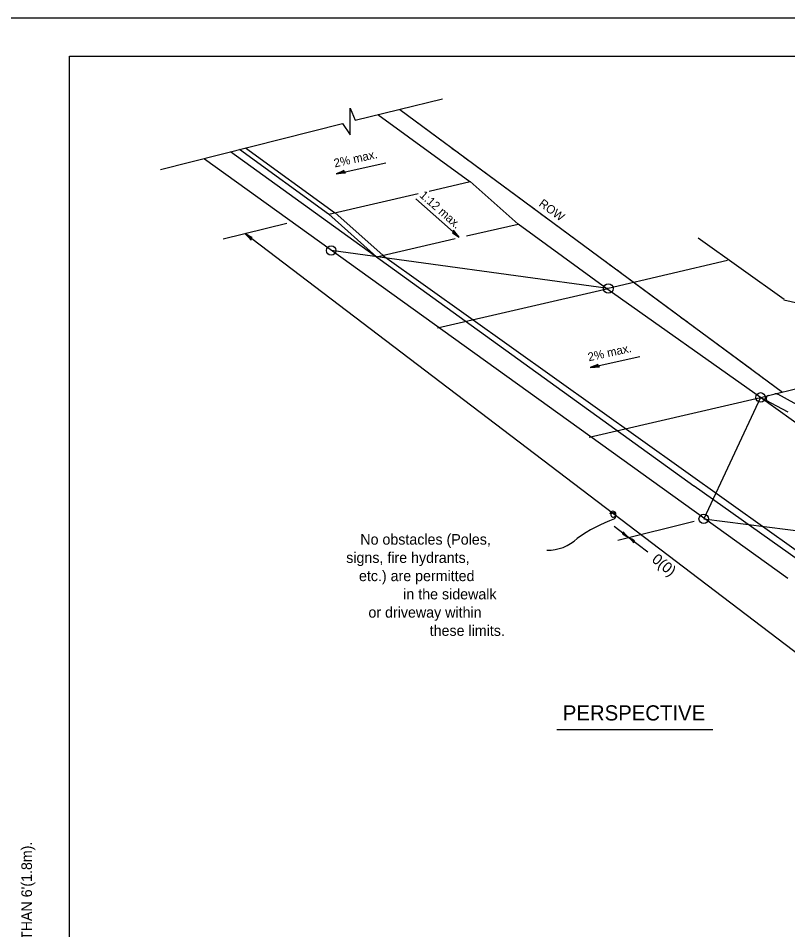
# Model space of a CAD drawing. Extents: x 112682 to 126021, y 61994 to 72129.
# Drawn here: x 120181 to 120687, y 64261 to 64861 of the extents above; entities that cross this region are included whole.
import ezdxf

# ---------------------------------------------------------------- set-up
doc = ezdxf.new("R2010")
doc.units = 0
for name, color, linetype in [('Sheets_50 Reference Boundary', 7, 'Continuous'), ('Sheets_General Details', 7, 'Continuous'), ('Sheets_Printer Plotting Border', 7, 'Continuous')]:
    doc.layers.add(name, color=color, linetype=linetype)

msp = doc.modelspace()

# ---------------------------------------------------------------- linework, layer by layer
at = {"layer": 'Sheets_50 Reference Boundary'}
msp.add_lwpolyline([(120214.33, 64835.56), (121789.33, 64835.56), (121789.33, 63835.57), (120214.33, 63835.57)], close=True, dxfattribs=at)
at = {"layer": 'Sheets_General Details'}
for p, q in [((121814.33, 64860.57), (120114.33, 64860.57)), ((120402.39, 64793.43), (120459.63, 64807.51)), ((120402.39, 64793.43), (120459.63, 64807.51)), ((120398.95, 64783.9), (120398.95, 64801.47)), ((120398.95, 64801.47), (120402.39, 64793.43)), ((120398.95, 64783.9), (120398.95, 64801.47)), ((120398.95, 64801.47), (120402.39, 64793.43)), ((120477.64, 64752.98), (120417.18, 64796.99)), ((120477.64, 64752.98), (120417.18, 64796.99)), ((120431.78, 64800.44), (120683.31, 64614.55)), ((120431.78, 64800.44), (120683.31, 64614.55)), ((120274.19, 64760.96), (120393.98, 64791.36)), ((120274.19, 64760.96), (120393.98, 64791.36)), ((120393.98, 64791.36), (120398.95, 64783.9)), ((120393.98, 64791.36), (120398.95, 64783.9)), ((120624.94, 64552.66), (120320.4, 64772.68)), ((120624.94, 64552.66), (120320.4, 64772.68)), ((120384.66, 64731.55), (120326.13, 64774.14)), ((120384.66, 64731.55), (120326.13, 64774.14)), ((120388.81, 64732.51), (120330.19, 64775.17)), ((120388.81, 64732.51), (120330.19, 64775.17)), ((120303.14, 64768.09), (120686.79, 64492.12)), ((120303.14, 64768.09), (120686.79, 64492.12)), ((120389.91, 64758.29), (120422.48, 64765.52)), ((120389.91, 64758.29), (120422.48, 64765.52)), ((120450.99, 64746.84), (120477.94, 64753.05)), ((120450.99, 64746.84), (120477.94, 64753.05)), ((120509.42, 64725.1), (120477.94, 64753.05)), ((120509.42, 64725.1), (120477.94, 64753.05)), ((120384.96, 64731.62), (120443.66, 64745.15)), ((120384.96, 64731.62), (120443.66, 64745.15)), ((120470.81, 64716.41), (120442.19, 64741.69)), ((120470.81, 64716.41), (120442.19, 64741.69)), ((120416.38, 64703.66), (120384.96, 64731.62)), ((120416.38, 64703.66), (120384.96, 64731.62)), ((120420.59, 64704.63), (120389.11, 64732.58)), ((120420.59, 64704.63), (120389.11, 64732.58)), ((120315.42, 64715.37), (120357.4, 64725.72)), ((120315.42, 64715.37), (120357.4, 64725.72)), ((120475.55, 64717.29), (120509.42, 64725.1)), ((120475.55, 64717.29), (120509.42, 64725.1)), ((120567.93, 64682.51), (120509.42, 64725.1)), ((120567.93, 64682.51), (120509.42, 64725.1)), ((120838.44, 64331.82), (120329.79, 64718.91)), ((120838.44, 64331.82), (120329.79, 64718.91)), ((120416.38, 64703.66), (120468.01, 64715.56)), ((120416.38, 64703.66), (120468.01, 64715.56)), ((120627.97, 64715.99), (120684.53, 64675.65)), ((120627.97, 64715.99), (120684.53, 64675.65)), ((120568.79, 64682.72), (120386.52, 64707.76)), ((120568.79, 64682.72), (120386.52, 64707.76)), ((120674.91, 64522.82), (120420.25, 64704.55)), ((120674.91, 64522.82), (120420.25, 64704.55)), ((120647.28, 64701.2), (120568.79, 64682.72)), ((120647.28, 64701.2), (120568.79, 64682.72)), ((120456.54, 64656.8), (120568.79, 64682.72)), ((120456.54, 64656.8), (120568.79, 64682.72)), ((120668.93, 64611.06), (120567.84, 64682.5)), ((120668.93, 64611.06), (120567.84, 64682.5)), ((120684.31, 64675.34), (120701.61, 64671.39)), ((120684.31, 64675.34), (120701.61, 64671.39)), ((120556.95, 64630.72), (120589.52, 64637.96)), ((120556.95, 64630.72), (120589.52, 64637.96)), ((120668.93, 64611.06), (120747.83, 64630.5)), ((120668.93, 64611.06), (120747.83, 64630.5)), ((120556.14, 64585.01), (120668.93, 64611.06)), ((120556.14, 64585.01), (120668.93, 64611.06)), ((120668.93, 64611.06), (120631.58, 64531.15)), ((120668.93, 64611.06), (120631.58, 64531.15)), ((120811.21, 64508.43), (120668.93, 64611.06)), ((120687.16, 64601.31), (120668.93, 64611.06)), ((120811.21, 64508.43), (120668.93, 64611.06)), ((120687.16, 64601.31), (120668.93, 64611.06)), ((120697.4, 64603.72), (120680.22, 64613.1)), ((120697.4, 64603.72), (120680.22, 64613.1)), ((120877.94, 64373.3), (120625.24, 64552.72)), ((120877.94, 64373.3), (120625.24, 64552.72)), ((120582.05, 64518.94), (120572.71, 64526.05)), ((120582.05, 64518.94), (120572.71, 64526.05)), ((120575, 64517.2), (120625.17, 64529.57)), ((120575, 64517.2), (120625.17, 64529.57)), ((120631.58, 64531.15), (120811.21, 64508.43)), ((120631.58, 64531.15), (120811.21, 64508.43)), ((120709.57, 64497.84), (120674.91, 64522.82)), ((120709.57, 64497.84), (120674.91, 64522.82)), ((120594.83, 64509.22), (120582.05, 64518.94)), ((120594.83, 64509.22), (120582.05, 64518.94)), ((120534.87, 64392.64), (120637.54, 64392.64)), ((120534.87, 64392.64), (120637.54, 64392.64))]:
    msp.add_line(p, q, dxfattribs=at)
msp.add_lwpolyline([(120214.33, 64835.57), (121789.33, 64835.57), (121789.33, 63785.57), (120214.33, 63785.57)], close=True, dxfattribs=at)
for points in [[(120431.78, 64800.44), (120461.94, 64778.15)], [(120431.78, 64800.44), (120461.94, 64778.15)], [(120465.96, 64775.18), (120469.98, 64772.21)], [(120465.96, 64775.18), (120469.98, 64772.21)], [(120474, 64769.24), (120478.02, 64766.26)], [(120474, 64769.24), (120478.02, 64766.26)], [(120395.28, 64759.53), (120394.9, 64760.28), (120392.72, 64759.38), (120389.91, 64758.29), (120393.12, 64758.63), (120395.96, 64758.82), (120395.28, 64759.53), (120394.91, 64760), (120391.86, 64758.76), (120395.46, 64759.01), (120394.79, 64759.56), (120393.36, 64759.11), (120394.81, 64759.25)], [(120395.28, 64759.53), (120394.9, 64760.28), (120392.72, 64759.38), (120389.91, 64758.29), (120393.12, 64758.63), (120395.96, 64758.82), (120395.28, 64759.53), (120394.91, 64760), (120391.86, 64758.76), (120395.46, 64759.01), (120394.79, 64759.56), (120393.36, 64759.11), (120394.81, 64759.25)], [(120482.05, 64763.29), (120512.21, 64741)], [(120482.05, 64763.29), (120482.05, 64763.29)], [(120482.05, 64763.29), (120512.21, 64741)], [(120482.05, 64763.29), (120482.05, 64763.29)], [(120516.23, 64738.03), (120520.25, 64735.06)], [(120516.23, 64738.03), (120520.25, 64735.06)], [(120524.27, 64732.09), (120528.29, 64729.12)], [(120524.27, 64732.09), (120528.29, 64729.12)], [(120532.31, 64726.14), (120532.32, 64726.14)], [(120532.31, 64726.14), (120532.32, 64726.14)], [(120532.32, 64726.14), (120562.47, 64703.85)], [(120532.32, 64726.14), (120562.47, 64703.85)], [(120334.13, 64715.51), (120334.48, 64716.28), (120332.41, 64717.41), (120329.79, 64718.91), (120332.07, 64716.62), (120334, 64714.54), (120334.13, 64715.51), (120334.26, 64716.09), (120331.39, 64717.69), (120333.84, 64715.04), (120333.84, 64715.91), (120332.6, 64716.74), (120333.61, 64715.7)], [(120334.13, 64715.51), (120334.48, 64716.28), (120332.41, 64717.41), (120329.79, 64718.91), (120332.07, 64716.62), (120334, 64714.54), (120334.13, 64715.51), (120334.26, 64716.09), (120331.39, 64717.69), (120333.84, 64715.04), (120333.84, 64715.91), (120332.6, 64716.74), (120333.61, 64715.7)], [(120466.74, 64720.12), (120466.33, 64719.38), (120468.31, 64718.1), (120470.81, 64716.41), (120468.7, 64718.86), (120466.93, 64721.08), (120466.74, 64720.12), (120466.56, 64719.55), (120469.31, 64717.75), (120467.06, 64720.57), (120466.99, 64719.7), (120468.17, 64718.78), (120467.23, 64719.89)], [(120466.74, 64720.12), (120466.33, 64719.38), (120468.31, 64718.1), (120470.81, 64716.41), (120468.7, 64718.86), (120466.93, 64721.08), (120466.74, 64720.12), (120466.56, 64719.55), (120469.31, 64717.75), (120467.06, 64720.57), (120466.99, 64719.7), (120468.17, 64718.78), (120467.23, 64719.89)], [(120566.49, 64700.88), (120570.52, 64697.91)], [(120566.49, 64700.88), (120570.52, 64697.91)], [(120574.54, 64694.94), (120578.56, 64691.97)], [(120574.54, 64694.94), (120578.56, 64691.97)], [(120582.58, 64689), (120582.58, 64688.99)], [(120582.58, 64689), (120582.58, 64688.99)], [(120582.58, 64688.99), (120612.74, 64666.71)], [(120582.58, 64688.99), (120612.74, 64666.71)], [(120616.76, 64663.73), (120620.78, 64660.76)], [(120616.76, 64663.73), (120620.78, 64660.76)], [(120624.8, 64657.79), (120628.82, 64654.82)], [(120624.8, 64657.79), (120628.82, 64654.82)], [(120632.85, 64651.85), (120632.85, 64651.84)], [(120632.85, 64651.85), (120632.85, 64651.84)], [(120632.85, 64651.84), (120663.01, 64629.56)], [(120632.85, 64651.84), (120663.01, 64629.56)], [(120562.31, 64631.96), (120561.94, 64632.72), (120559.76, 64631.82), (120556.95, 64630.72), (120560.16, 64631.06), (120562.99, 64631.26), (120562.31, 64631.96), (120561.94, 64632.43), (120558.9, 64631.2), (120562.5, 64631.44), (120561.82, 64632), (120560.4, 64631.55), (120561.84, 64631.68)], [(120562.31, 64631.96), (120561.94, 64632.72), (120559.76, 64631.82), (120556.95, 64630.72), (120560.16, 64631.06), (120562.99, 64631.26), (120562.31, 64631.96), (120561.94, 64632.43), (120558.9, 64631.2), (120562.5, 64631.44), (120561.82, 64632), (120560.4, 64631.55), (120561.84, 64631.68)], [(120667.03, 64626.59), (120671.05, 64623.61)], [(120667.03, 64626.59), (120671.05, 64623.61)], [(120675.07, 64620.64), (120679.09, 64617.67)], [(120675.07, 64620.64), (120679.09, 64617.67)], [(120683.11, 64614.7), (120683.12, 64614.7)], [(120683.11, 64614.7), (120683.12, 64614.7)], [(120683.12, 64614.7), (120683.31, 64614.55)], [(120683.12, 64614.7), (120683.31, 64614.55)], [(120578.44, 64521.77), (120578.15, 64521.14), (120579.87, 64520.19), (120582.05, 64518.94), (120580.16, 64520.85), (120578.55, 64522.59), (120578.44, 64521.77), (120578.33, 64521.29), (120580.72, 64519.96), (120578.68, 64522.17), (120578.68, 64521.44), (120579.71, 64520.75), (120578.87, 64521.62)], [(120578.44, 64521.77), (120578.15, 64521.14), (120579.87, 64520.19), (120582.05, 64518.94), (120580.16, 64520.85), (120578.55, 64522.59), (120578.44, 64521.77), (120578.33, 64521.29), (120580.72, 64519.96), (120578.68, 64522.17), (120578.68, 64521.44), (120579.71, 64520.75), (120578.87, 64521.62)], [(120585.67, 64516.11), (120585.96, 64516.75), (120584.24, 64517.69), (120582.05, 64518.94), (120583.95, 64517.04), (120585.56, 64515.29), (120585.67, 64516.11), (120585.78, 64516.59), (120583.39, 64517.92), (120585.43, 64515.71), (120585.43, 64516.44), (120584.4, 64517.13), (120585.24, 64516.26)], [(120585.67, 64516.11), (120585.96, 64516.75), (120584.24, 64517.69), (120582.05, 64518.94), (120583.95, 64517.04), (120585.56, 64515.29), (120585.67, 64516.11), (120585.78, 64516.59), (120583.39, 64517.92), (120585.43, 64515.71), (120585.43, 64516.44), (120584.4, 64517.13), (120585.24, 64516.26)]]:
    msp.add_lwpolyline(points, dxfattribs=at)
for centre in [(120386.52, 64707.76), (120386.52, 64707.76), (120568.79, 64682.72), (120568.79, 64682.72), (120668.93, 64611.06), (120668.93, 64611.06), (120631.58, 64531.15), (120631.58, 64531.15)]:
    msp.add_circle(centre, 3.15, dxfattribs=at)
for centre, radius, start, end in [((120674.58, 64610.34), 2.04, 102.82748, 242.14785), ((120674.58, 64610.34), 2.04, 102.82748, 242.14785), ((120678.76, 64609.97), 3.45, 64.97916, 95.7772), ((120678.76, 64609.97), 3.45, 64.97916, 95.7772), ((120571.83, 64534.18), 1.97, 265.04022, 175.88331), ((120571.83, 64534.18), 1.97, 265.04022, 175.88331), ((120572, 64533.67), 1.49, 43.29525, 256.95573), ((120572, 64533.67), 1.49, 43.29525, 256.95573), ((120571.15, 64533.05), 2.54, 312.11976, 40.54655), ((120571.15, 64533.05), 2.54, 312.11976, 40.54655), ((120611.31, 64427.74), 110.34, 110.39581, 124.79846), ((120611.31, 64427.74), 110.34, 110.39581, 124.79846), ((120529.02, 64538.27), 27.76, 268.66092, 314.11855), ((120529.02, 64538.27), 27.76, 268.66092, 314.11855)]:
    msp.add_arc(centre, radius, start, end, dxfattribs=at)
at = {"layer": 'Sheets_Printer Plotting Border'}
msp.add_lwpolyline([(120114.33, 63760.57), (121814.33, 63760.57), (121814.33, 64860.57), (120114.33, 64860.57)], close=True, dxfattribs=at)

# ---------------------------------------------------------------- texts
at = {"layer": 'Sheets_General Details'}
for s, height, rotation, p in [('2% max.', 5.6, 12.40365, (120388.94, 64762.38)), ('1:12 max.', 5.6, 318.55319, (120444.2, 64743.42)), ('1:12 max.', 5.6, 318.55319, (120444.2, 64743.42)), ('ROW', 5.6, 323.84791, (120522.65, 64737.52)), ('ROW', 5.6, 323.84791, (120522.65, 64737.52)), ('2% max.', 5.6, 12.40365, (120555.98, 64634.81)), ('0(0)', 7, 320.69457, (120596.87, 64503.47)), ('0(0)', 7, 320.69457, (120596.87, 64503.47)), ("    2.  THIS DRAWING IS FOR USE WHEN DISTANCE BETWEEN DRIVEWAY FLARES IS LESS THAN 6'(1.8m).", 7, 90, (120189.73, 63843.7))]:
    msp.add_text(s, height=height, rotation=rotation, dxfattribs=at).set_placement(p)
for s, height, p in [('No obstacles (Poles,', 7, (120405.68, 64514.17)), ('No obstacles (Poles,', 7, (120405.68, 64514.17)), ('signs, fire hydrants,', 7, (120396.42, 64502.17)), ('signs, fire hydrants,', 7, (120396.42, 64502.17)), ('etc.) are permitted', 7, (120404.8, 64490.17)), ('etc.) are permitted', 7, (120404.8, 64490.17)), ('in the sidewalk', 7, (120433.9, 64478.17)), ('in the sidewalk', 7, (120433.9, 64478.17)), ('or driveway within', 7, (120411.03, 64466.17)), ('or driveway within', 7, (120411.03, 64466.17)), ('these limits.', 7, (120451.32, 64454.17)), ('these limits.', 7, (120451.32, 64454.17)), ('PERSPECTIVE', 10, (120538.88, 64398.49)), ('PERSPECTIVE', 10, (120538.88, 64398.49))]:
    msp.add_text(s, height=height, dxfattribs=at).set_placement(p)

doc.saveas('drawing.dxf')
